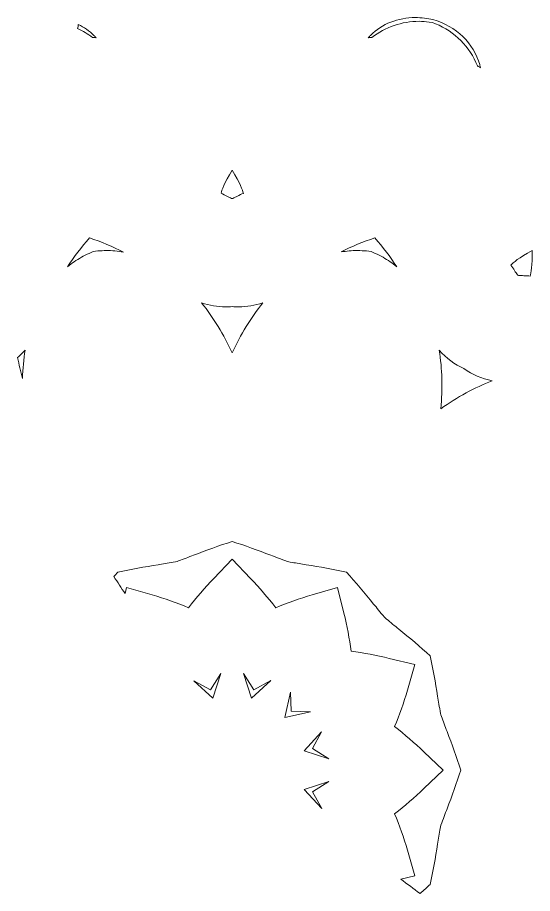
# Model space of a CAD drawing. Extents: x -195 to 547, y -387 to 3.
# Drawn here: x 174.2 to 235.2, y -357.7 to -253.9 of the extents above; entities that cross this region are included whole.
import ezdxf

# ---------------------------------------------------------------- set-up
doc = ezdxf.new("R2010")
doc.units = 0
doc.header["$MEASUREMENT"] = 0
doc.layers.add('Layer 1', color=7, linetype='Continuous', lineweight=0)

msp = doc.modelspace()

# ---------------------------------------------------------------- linework, layer by layer
at = {"layer": 'Layer 1'}
for points, knots in [([(228.69, -259.67), (228.81, -259.74), (228.93, -259.81), (229.04, -259.89), (229.01, -259.77), (228.98, -259.65), (228.95, -259.52), (228.26, -256.97), (226.19, -254.97), (223.4, -254.19), (222.77, -254.03), (222.04, -253.94), (221.34, -253.94), (219.28, -253.94), (217.39, -254.69), (216.02, -256.05), (215.93, -256.15), (215.84, -256.24), (215.75, -256.33), (215.89, -256.32), (216.04, -256.31), (216.18, -256.31), (217.77, -255.07), (219.75, -254.39), (221.78, -254.39), (222.17, -254.39), (222.57, -254.42), (222.96, -254.47), (222.96, -254.47), (223.36, -254.52), (223.36, -254.52), (223.36, -254.52), (223.73, -254.67), (223.73, -254.67), (225.99, -255.61), (227.78, -257.42), (228.69, -259.67)], [0, 0, 0, 0, 1, 1, 1, 2, 2, 2, 3, 3, 3, 4, 4, 4, 5, 5, 5, 6, 6, 6, 7, 7, 7, 8, 8, 8, 9, 9, 9, 10, 10, 10, 11, 11, 11, 12, 12, 12, 12]), ([(183.1, -256.31), (183.24, -256.31), (183.38, -256.32), (183.52, -256.33), (183.43, -256.24), (183.35, -256.14), (183.26, -256.05), (182.73, -255.53), (182.11, -255.09), (181.42, -254.75), (181.42, -254.75), (181.42, -254.75), (181.42, -254.76), (181.4, -254.92), (181.37, -255.08), (181.33, -255.23), (181.96, -255.52), (182.55, -255.88), (183.1, -256.31)], [0, 0, 0, 0, 1, 1, 1, 2, 2, 2, 3, 3, 3, 4, 4, 4, 5, 5, 5, 6, 6, 6, 6]), ([(199.7, -275.37), (199.88, -275.26), (200.07, -275.18), (200.27, -275.1), (200.49, -274.96), (200.72, -274.85), (200.96, -274.76), (200.88, -274.37), (200.59, -273.57), (199.64, -272.02), (198.68, -273.57), (198.4, -274.37), (198.32, -274.75), (198.56, -274.85), (198.8, -274.97), (199.02, -275.11), (199.21, -275.19), (199.4, -275.27), (199.57, -275.37), (199.58, -275.37), (199.68, -275.37), (199.7, -275.37)], [0, 0, 0, 0, 1, 1, 1, 2, 2, 2, 3, 3, 3, 4, 4, 4, 5, 5, 5, 6, 6, 6, 7, 7, 7, 7]), ([(182.75, -280.04), (181.78, -281.11), (180.9, -282.26), (180.14, -283.46), (180.65, -283.03), (181.2, -282.66), (181.78, -282.33), (182.07, -282.16), (182.38, -282), (182.69, -281.86), (182.69, -281.86), (183.18, -281.63), (183.18, -281.63), (183.18, -281.63), (183.72, -281.58), (183.72, -281.58), (184.06, -281.56), (184.4, -281.54), (184.74, -281.53), (185.41, -281.53), (186.09, -281.59), (186.76, -281.71), (185.49, -281.05), (184.15, -280.49), (182.75, -280.04)], [0, 0, 0, 0, 1, 1, 1, 2, 2, 2, 3, 3, 3, 4, 4, 4, 5, 5, 5, 6, 6, 6, 7, 7, 7, 8, 8, 8, 8]), ([(214.44, -281.53), (214.88, -281.54), (215.22, -281.56), (215.55, -281.58), (215.55, -281.58), (216.09, -281.63), (216.09, -281.63), (216.09, -281.63), (216.59, -281.86), (216.59, -281.86), (216.89, -282.01), (217.2, -282.16), (217.5, -282.33), (218.07, -282.66), (218.62, -283.03), (219.13, -283.46), (218.37, -282.26), (217.5, -281.11), (216.52, -280.04), (215.14, -280.48), (213.81, -281.04), (212.55, -281.7), (213.18, -281.59), (213.81, -281.53), (214.44, -281.53)], [0, 0, 0, 0, 1, 1, 1, 2, 2, 2, 3, 3, 3, 4, 4, 4, 5, 5, 5, 6, 6, 6, 7, 7, 7, 8, 8, 8, 8]), ([(234.34, -284.52), (234.54, -284.52), (234.73, -284.53), (234.92, -284.56), (235.04, -284.18), (235.2, -283.34), (235.15, -281.54), (233.56, -282.4), (232.91, -282.96), (232.65, -283.25), (232.81, -283.45), (232.96, -283.67), (233.08, -283.91), (233.2, -284.07), (233.32, -284.23), (233.42, -284.4), (233.43, -284.41), (233.51, -284.46), (233.54, -284.47), (233.74, -284.47), (233.95, -284.49), (234.16, -284.52), (234.16, -284.52), (234.3, -284.52), (234.3, -284.52), (234.3, -284.52), (234.34, -284.52), (234.34, -284.52)], [0, 0, 0, 0, 1, 1, 1, 2, 2, 2, 3, 3, 3, 4, 4, 4, 5, 5, 5, 6, 6, 6, 7, 7, 7, 8, 8, 8, 9, 9, 9, 9]), ([(196.02, -287.73), (197.43, -289.48), (198.64, -291.47), (199.64, -293.64), (200.63, -291.47), (201.85, -289.48), (203.26, -287.73), (202.33, -288.04), (201.39, -288.2), (200.44, -288.2), (200.17, -288.2), (199.9, -288.19), (199.64, -288.16), (199.37, -288.19), (199.1, -288.2), (198.83, -288.2), (197.89, -288.2), (196.95, -288.04), (196.02, -287.73)], [0, 0, 0, 0, 1, 1, 1, 2, 2, 2, 3, 3, 3, 4, 4, 4, 5, 5, 5, 6, 6, 6, 6]), ([(174.22, -294.2), (174.4, -295.02), (174.59, -295.84), (174.81, -296.66), (174.84, -295.52), (174.94, -294.4), (175.11, -293.31), (174.83, -293.63), (174.53, -293.93), (174.22, -294.2)], [0, 0, 0, 0, 1, 1, 1, 2, 2, 2, 3, 3, 3, 3]), ([(224.16, -293.32), (224.51, -295.55), (224.57, -297.87), (224.34, -300.26), (226.3, -298.88), (228.34, -297.77), (230.44, -296.95), (229.19, -296.7), (228.07, -296.22), (227.08, -295.51), (225.99, -295.02), (225, -294.28), (224.16, -293.32)], [0, 0, 0, 0, 1, 1, 1, 2, 2, 2, 3, 3, 3, 4, 4, 4, 4]), ([(219.6, -355.96), (220.36, -356.52), (221.12, -357.09), (221.89, -357.65), (222.33, -357.27), (222.72, -356.92), (223.08, -356.58), (223.44, -355.05), (223.71, -353.41), (223.96, -351.83), (224.07, -351.17), (224.17, -350.55), (224.27, -349.94), (224.27, -349.94), (224.31, -349.76), (224.31, -349.76), (224.31, -349.76), (224.36, -349.58), (224.36, -349.58), (224.64, -348.81), (224.86, -348.22), (225.09, -347.62), (225.66, -346.11), (226.25, -344.57), (226.7, -343.05), (226.25, -341.53), (225.66, -339.98), (225.09, -338.49), (224.84, -337.83), (224.63, -337.27), (224.42, -336.7), (224.42, -336.7), (224.35, -336.52), (224.35, -336.52), (224.35, -336.52), (224.31, -336.34), (224.31, -336.34), (224.17, -335.54), (224.06, -334.91), (223.96, -334.28), (223.7, -332.68), (223.44, -331.05), (223.08, -329.53), (221.92, -328.43), (220.63, -327.38), (219.38, -326.36), (218.88, -325.95), (218.4, -325.56), (217.92, -325.16), (217.92, -325.16), (217.79, -325.05), (217.79, -325.05), (217.79, -325.05), (217.66, -324.92), (217.66, -324.92), (217.15, -324.31), (216.77, -323.84), (216.39, -323.38), (215.33, -322.08), (214.27, -320.78), (213.16, -319.61), (211.63, -319.25), (210, -318.98), (208.42, -318.73), (208.42, -318.73), (208.18, -318.69), (208.18, -318.69), (207.63, -318.6), (207.07, -318.51), (206.52, -318.42), (206.52, -318.42), (206.35, -318.38), (206.35, -318.38), (206.35, -318.38), (206.18, -318.34), (206.18, -318.34), (205.39, -318.05), (204.8, -317.83), (204.2, -317.6), (202.69, -317.03), (201.15, -316.44), (199.64, -315.99), (198.12, -316.44), (196.57, -317.03), (195.07, -317.6), (194.48, -317.83), (193.88, -318.05), (193.28, -318.27), (193.28, -318.27), (193.11, -318.34), (193.11, -318.34), (193.11, -318.34), (192.93, -318.38), (192.93, -318.38), (192.2, -318.51), (191.63, -318.6), (191.07, -318.69), (191.07, -318.69), (190.87, -318.73), (190.87, -318.73), (189.29, -318.98), (187.65, -319.25), (186.11, -319.61), (185.95, -319.78), (185.8, -319.95), (185.63, -320.13), (186.07, -320.8), (186.51, -321.47), (186.96, -322.15), (186.96, -322.15), (187.14, -321.41), (187.14, -321.41), (187.14, -321.41), (190.16, -322.3), (190.16, -322.3), (191.64, -322.73), (193.09, -323.24), (194.48, -323.82), (195.4, -322.62), (196.4, -321.46), (197.47, -320.34), (197.47, -320.34), (199.64, -318.06), (199.64, -318.06), (199.64, -318.06), (201.81, -320.34), (201.81, -320.34), (202.87, -321.46), (203.87, -322.62), (204.79, -323.82), (206.19, -323.24), (207.64, -322.73), (209.11, -322.3), (209.11, -322.3), (212.13, -321.41), (212.13, -321.41), (212.13, -321.41), (212.87, -324.47), (212.87, -324.47), (213.24, -325.97), (213.52, -327.48), (213.72, -328.97), (215.22, -329.17), (216.73, -329.46), (218.22, -329.82), (218.22, -329.82), (221.28, -330.56), (221.28, -330.56), (221.28, -330.56), (220.39, -333.58), (220.39, -333.58), (219.96, -335.06), (219.45, -336.51), (218.87, -337.9), (220.07, -338.83), (221.24, -339.83), (222.35, -340.88), (222.35, -340.88), (224.63, -343.05), (224.63, -343.05), (224.63, -343.05), (222.35, -345.23), (222.35, -345.23), (221.23, -346.29), (220.07, -347.29), (218.87, -348.21), (219.45, -349.61), (219.96, -351.05), (220.39, -352.53), (220.39, -352.53), (221.28, -355.55), (221.28, -355.55), (221.28, -355.55), (219.6, -355.96), (219.6, -355.96)], [0, 0, 0, 0, 1, 1, 1, 2, 2, 2, 3, 3, 3, 4, 4, 4, 5, 5, 5, 6, 6, 6, 7, 7, 7, 8, 8, 8, 9, 9, 9, 10, 10, 10, 11, 11, 11, 12, 12, 12, 13, 13, 13, 14, 14, 14, 15, 15, 15, 16, 16, 16, 17, 17, 17, 18, 18, 18, 19, 19, 19, 20, 20, 20, 21, 21, 21, 22, 22, 22, 23, 23, 23, 24, 24, 24, 25, 25, 25, 26, 26, 26, 27, 27, 27, 28, 28, 28, 29, 29, 29, 30, 30, 30, 31, 31, 31, 32, 32, 32, 33, 33, 33, 34, 34, 34, 35, 35, 35, 36, 36, 36, 37, 37, 37, 38, 38, 38, 39, 39, 39, 40, 40, 40, 41, 41, 41, 42, 42, 42, 43, 43, 43, 44, 44, 44, 45, 45, 45, 46, 46, 46, 47, 47, 47, 48, 48, 48, 49, 49, 49, 50, 50, 50, 51, 51, 51, 52, 52, 52, 53, 53, 53, 54, 54, 54, 55, 55, 55, 56, 56, 56, 57, 57, 57, 58, 58, 58, 58]), ([(197.36, -334.54), (197.36, -334.54), (198.29, -331.59), (198.29, -331.59), (198.29, -331.59), (197.08, -333.53), (197.08, -333.53), (197.08, -333.53), (195.08, -332.46), (195.08, -332.46), (195.08, -332.46), (197.36, -334.54), (197.36, -334.54)], [0, 0, 0, 0, 1, 1, 1, 2, 2, 2, 3, 3, 3, 4, 4, 4, 4]), ([(201.92, -334.54), (201.92, -334.54), (204.2, -332.45), (204.2, -332.45), (204.2, -332.45), (202.19, -333.53), (202.19, -333.53), (202.19, -333.53), (200.98, -331.59), (200.98, -331.59), (200.98, -331.59), (201.92, -334.54), (201.92, -334.54)], [0, 0, 0, 0, 1, 1, 1, 2, 2, 2, 3, 3, 3, 4, 4, 4, 4]), ([(205.87, -336.82), (205.87, -336.82), (208.9, -336.15), (208.9, -336.15), (208.9, -336.15), (206.61, -336.08), (206.61, -336.08), (206.61, -336.08), (206.54, -333.8), (206.54, -333.8), (206.54, -333.8), (205.87, -336.82), (205.87, -336.82)], [0, 0, 0, 0, 1, 1, 1, 2, 2, 2, 3, 3, 3, 4, 4, 4, 4]), ([(211.1, -341.7), (211.1, -341.7), (209.16, -340.5), (209.16, -340.5), (209.16, -340.5), (210.23, -338.5), (210.23, -338.5), (210.23, -338.5), (208.15, -340.77), (208.15, -340.77), (208.15, -340.77), (211.1, -341.7), (211.1, -341.7)], [0, 0, 0, 0, 1, 1, 1, 2, 2, 2, 3, 3, 3, 4, 4, 4, 4]), ([(210.24, -347.61), (210.24, -347.61), (209.17, -345.61), (209.17, -345.61), (209.17, -345.61), (211.1, -344.4), (211.1, -344.4), (211.1, -344.4), (208.15, -345.34), (208.15, -345.34), (208.15, -345.34), (210.24, -347.61), (210.24, -347.61)], [0, 0, 0, 0, 1, 1, 1, 2, 2, 2, 3, 3, 3, 4, 4, 4, 4])]:
    msp.add_open_spline(points, degree=3, knots=knots, dxfattribs=at)

doc.saveas('drawing.dxf')
